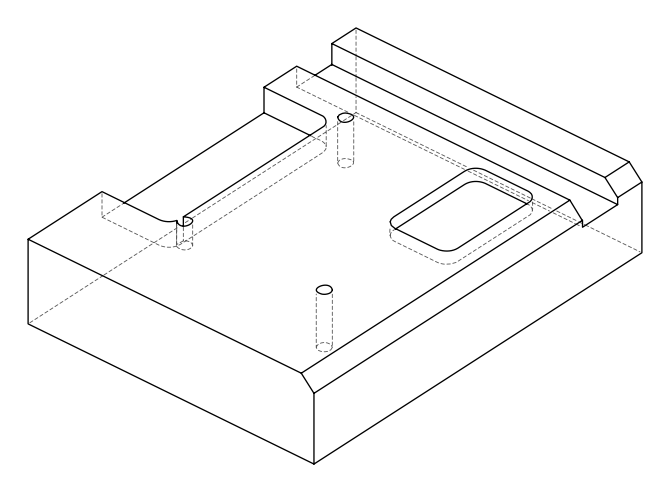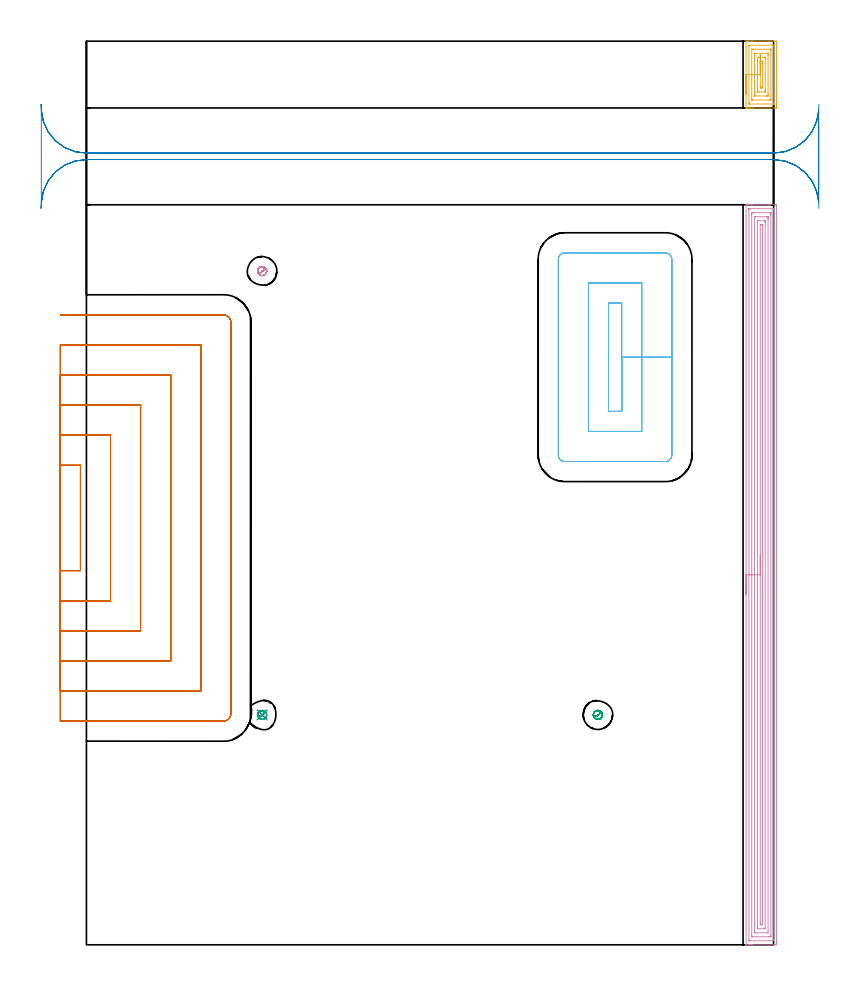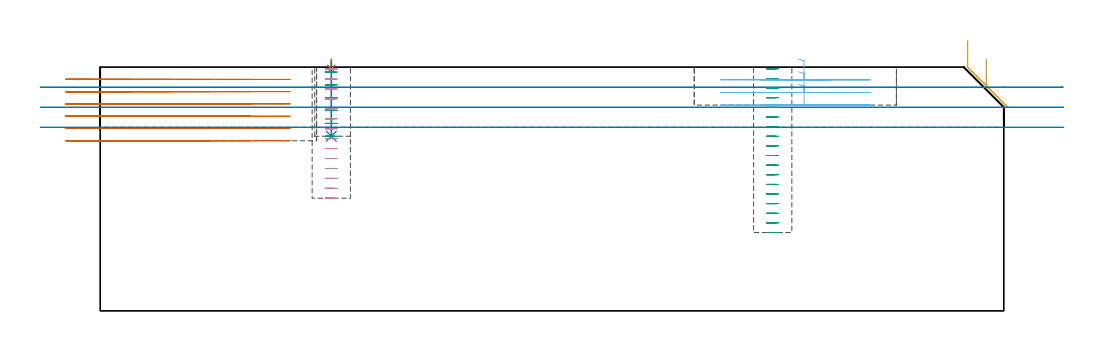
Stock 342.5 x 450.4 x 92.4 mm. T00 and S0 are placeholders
(PLAN: 10 operations, 6 tool changes, 65 min)
(1 SPOT_DRILL | STEP1POCKET | NXT0321_9005460120000 | 0.03 min | 2 mm3)
(2 DRILL_BLIND_HOLE_INTO_CENTER | STEP1POCKET | NXT0301_128 | 0.11 min | 2828 mm3)
(3 MILL_ROUGH_BLIND_HOLE_CONTOUR | STEP1POCKET | NXT0201_010 | Spiral | 0.57 min | 1489 mm3)
(4 AREA_MILL | FG_CHAMFER_SURFACE | UGT0205_001 | 17.94 min | 43451 mm3)
(5 AREA_MILL_1 | FG_CHAMFER_SURFACE_1 | UGT0205_001 | 1.83 min | 4686 mm3)
(6 MILL_RECTANGULAR_POCKET | POCKET_RECTANGULAR_STRAIGHT | UGT0201_136 | Follow Part, ap 5, ae 75% | 4.36 min | 134647 mm3)
(7 MILL_SLOT | SLOT_PARTIAL_RECTANGULAR | UGT0201_136 | Follow Part, ap 5, ae 75% | 31.78 min | 506604 mm3)
(8 MILL_RECTANGULAR_SLOT | SLOT_RECTANGULAR | UGT0201_009 | Follow Part, ap 11.25, ae 75% | 5.34 min | 374776 mm3)
(9 MILL_BLIND_HOLE_FROM_SOLID_MATERIAL | STEP1POCKET_1 | NXT0201_010 | Spiral | 1.71 min | 10360 mm3)
(10 MILL_BLIND_HOLE_FROM_SOLID_MATERIAL_1 | STEP1POCKET_2 | NXT0201_010 | Spiral | 1.33 min | 8153 mm3)
(TOOL NXT0321_9005460120000 | NC Spot Drill, 142deg, 12mm, Carbide, Uncoated | D12 PA142 FL30 Z2)
(TOOL NXT0301_128 | Carbide Drill 12mm [861.1-1200-036A1-GP GC34] | D12 PA150 FL37.4 Z2)
(TOOL NXT0201_010 | ENDMILL 10mm [2P460-1000-NA 1630] | D10 FL30 Z6)
(TOOL UGT0205_001 | Chamfer Mill 20 x 3 x 45 deg. | D20 FL50 Z2)
(TOOL UGT0201_136 | Carbide End Mill 20.0 | D20 FL30 Z4)
(TOOL UGT0201_009 | End Mill 45 mm | D45 FL63 Z6)
(OP 1 SPOT_DRILL)
G17 G21 G94 G90
T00 M6
G54
G17 G0 G90 X87.6 Y114.6 S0 M3
G43 Z102.4 H0
G94 G81 G98 Z91.776 F250. R95.4
G80
M5
M2
(OP 2 DRILL_BLIND_HOLE_INTO_CENTER)
G17 G21 G94 G90
T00 M6
G54
G17 G0 G90 X87.6 Y114.6 S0 M3
G43 Z102.4 H1
G94 G81 G98 Z66.2 F250. R94.4
G80
M5
M2
(OP 3 MILL_ROUGH_BLIND_HOLE_CONTOUR)
G17 G21 G94 G90
T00 M6
G54
G17 G0 G90 X87.6 Y114.6 S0 M3
G43 Z102.4 H1
Z90.533
G94 G3 X87.908 Y116.542 R0.996 F250.
X85.46 Y115.295 R1.942
X86.905 Y112.46 R2.25
X85.46 Y115.295 R-2.25
X86.182 Y113.878 R1.125
X87.6 Y114.6 R1.125
G0 Z85.667
G3 X87.908 Y116.542 R0.996
X85.46 Y115.295 R1.942
X86.905 Y112.46 R2.25
X85.46 Y115.295 R-2.25
X86.182 Y113.878 R1.125
X87.6 Y114.6 R1.125
G0 Z80.8
G3 X87.908 Y116.542 R0.996
X85.46 Y115.295 R1.942
X86.905 Y112.46 R2.25
X85.46 Y115.295 R-2.25
X86.182 Y113.878 R1.125
X87.6 Y114.6 R1.125
G0 Z75.933
G3 X87.908 Y116.542 R0.996
X85.46 Y115.295 R1.942
X86.905 Y112.46 R2.25
X85.46 Y115.295 R-2.25
X86.182 Y113.878 R1.125
X87.6 Y114.6 R1.125
G0 Z71.067
G3 X87.908 Y116.542 R0.996
X85.46 Y115.295 R1.942
X86.905 Y112.46 R2.25
X85.46 Y115.295 R-2.25
X86.182 Y113.878 R1.125
X87.6 Y114.6 R1.125
G0 Z66.2
G3 X87.908 Y116.542 R0.996
X85.46 Y115.295 R1.942
X86.905 Y112.46 R2.25
X85.46 Y115.295 R-2.25
X86.182 Y113.878 R1.125
X87.6 Y114.6 R1.125
G0 Z102.4
M5
M2
(OP 4 AREA_MILL)
G17 G21 G94 G90
T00 M6
G54
G17 G0 G90 X328.8 Y174.45 S1061 M3
G43 Z102.4 H0
G94 G1 Y174.488 Z101.528 F250.
Y174.602 Z100.663
Y174.791 Z99.812
Y175.053 Z98.98
Y175.387 Z98.174
Y175.79 Z97.4
Y176.259 Z96.664
Y176.79 Z95.972
Y177.379 Z95.329
Y178.022 Z94.74
Y178.714 Z94.208
Y179.45 Z93.74
Y180.224 Z93.337
Y181.03 Z93.003
Y181.862 Z92.741
Y182.714 Z92.552
Y183.578 Z92.438
Y184.45 Z92.4
Y368.741
X328.803 Y368.891 Z92.388
X328.825 Y368.9 Z92.366
X329.166 Z92.033
X329.567 Z91.632
X330.199 Z90.996
X331.401 Z89.796
X331.971 Z89.223
X340.244 Z80.953
X343.487 Z77.71
X343.774 Y368.898 Z77.423
X343.992 Y368.89 Z77.206
X343.999 Y368.671 Z77.199
X344. Y0.981 Z77.2
X343.999 Y0.605 Z77.201
X343.994 Y0.094 Z77.203
X343.992 Y0.008 Z77.206
X343.487 Y0.004 Z77.71
X342.886 Y0. Z78.311
X331.971 Z89.223
X331.401 Z89.796
X331.085 Z90.111
X330.515 Z90.681
X330.199 Z90.996
X329.166 Z92.033
X328.824 Y0.007 Z92.367
X328.803 Y0.01 Z92.388
X328.8 Y0.159 Z92.4
Y184.45
X330.214 Z90.986
Y366.494
X330.215 Y366.729 Z90.985
X330.218 Y366.838 Z90.982
X330.221 Y366.884 Z90.979
X330.31 Y366.89 Z90.89
X330.699 Y366.899 Z90.501
X342.214 Y366.9 Z78.986
X342.454 Y366.895 Z78.746
X342.553 Y366.89 Z78.647
X342.579 Y366.878 Z78.621
X342.582 Y366.834 Z78.618
X342.585 Y366.731 Z78.615
X342.586 Y366.525 Z78.614
Y2.406
X342.585 Y2.171 Z78.615
X342.582 Y2.062 Z78.618
X342.579 Y2.016 Z78.621
X342.49 Y2.01 Z78.71
X342.102 Y2.001 Z79.098
X330.586 Y2. Z90.614
X330.346 Y2.005 Z90.854
X330.247 Y2.01 Z90.953
X330.221 Y2.022 Z90.979
X330.218 Y2.066 Z90.982
X330.215 Y2.169 Z90.985
X330.214 Y2.375 Z90.986
Y184.45
X331.628 Z89.572
X331.629 Y364.176 Z89.571
X331.633 Y364.725 Z89.567
X331.636 Y364.887 Z89.564
X331.8 Y364.897 Z89.4
X331.971 Y364.899 Z89.229
X332.683 Y364.9 Z88.517
X340.829 Z80.371
X341.003 Y364.898 Z80.197
X341.119 Y364.894 Z80.081
X341.158 Y364.89 Z80.042
X341.165 Y364.878 Z80.035
X341.168 Y364.839 Z80.032
X341.17 Y364.725 Z80.03
X341.171 Y364.38 Z80.029
X341.172 Y363.832 Z80.028
X341.171 Y4.724 Z80.029
X341.167 Y4.175 Z80.033
X341.165 Y4.013 Z80.035
X341. Y4.003 Z80.2
X340.829 Y4.001 Z80.371
X340.117 Y4. Z81.083
X331.971 Z89.229
X331.797 Y4.002 Z89.403
X331.681 Y4.006 Z89.519
X331.642 Y4.01 Z89.558
X331.635 Y4.023 Z89.565
X331.632 Y4.061 Z89.568
X331.63 Y4.175 Z89.57
X331.629 Y4.52 Z89.571
X331.628 Y5.068 Z89.572
Y184.45
X333.043 Z88.157
Y362.752
X333.044 Y362.853 Z88.156
X333.046 Y362.882 Z88.154
X333.049 Y362.889 Z88.151
X333.056 Y362.893 Z88.144
X333.108 Y362.897 Z88.092
X333.319 Y362.899 Z87.881
X339.097 Y362.9 Z82.103
X339.493 Y362.898 Z81.707
X339.69 Y362.894 Z81.51
X339.738 Y362.89 Z81.462
X339.751 Y362.885 Z81.449
X339.753 Y362.87 Z81.447
X339.755 Y362.806 Z81.445
X339.757 Y362.235 Z81.443
Y362.047
Y6.148
X339.756 Y6.047 Z81.444
X339.754 Y6.018 Z81.446
X339.751 Y6.011 Z81.449
X339.744 Y6.007 Z81.456
X339.692 Y6.003 Z81.508
X339.481 Y6.001 Z81.719
X333.703 Y6. Z87.497
X333.307 Y6.002 Z87.893
X333.11 Y6.006 Z88.09
X333.062 Y6.01 Z88.138
X333.049 Y6.015 Z88.151
X333.047 Y6.03 Z88.153
X333.045 Y6.094 Z88.155
X333.043 Y6.665 Z88.157
Y6.853
Y184.45
X334.457 Z86.743
Y360.263
X334.459 Y360.433 Z86.741
X334.464 Y360.608 Z86.736
X334.477 Y360.89 Z86.723
X334.628 Y360.895 Z86.572
X334.882 Y360.899 Z86.318
X338.172 Y360.9 Z83.028
X338.262 Y360.898 Z82.938
X338.317 Y360.894 Z82.883
X338.329 Y360.891 Z82.871
X338.336 Y360.876 Z82.864
X338.339 Y360.78 Z82.861
X338.342 Y360.435 Z82.858
X338.343 Y360.263 Z82.857
Y8.637
X338.341 Y8.467 Z82.859
X338.336 Y8.292 Z82.864
X338.323 Y8.01 Z82.877
X338.172 Y8.005 Z83.028
X337.918 Y8.001 Z83.282
X334.628 Y8. Z86.572
X334.538 Y8.002 Z86.662
X334.483 Y8.006 Z86.717
X334.471 Y8.009 Z86.729
X334.464 Y8.024 Z86.736
X334.461 Y8.119 Z86.739
X334.458 Y8.465 Z86.742
X334.457 Y8.637 Z86.743
Y184.45
X335.871 Z85.329
Y358.478
X335.873 Y358.744 Z85.327
X335.876 Y358.876 Z85.324
X335.877 Y358.886 Z85.323
X335.886 Y358.89 Z85.314
X335.921 Y358.896 Z85.279
X335.982 Y358.899 Z85.218
X336.4 Z84.8
X336.871 Y358.896 Z84.329
X336.916 Y358.891 Z84.284
X336.922 Y358.844 Z84.278
X336.925 Y358.478 Z84.275
X336.928 Y357.945 Z84.272
X336.929 Y10.422 Z84.271
X336.927 Y10.156 Z84.273
X336.924 Y10.024 Z84.276
X336.923 Y10.014 Z84.277
X336.914 Y10.01 Z84.286
X336.879 Y10.004 Z84.321
X336.819 Y10.001 Z84.381
X336.4 Z84.8
X335.929 Y10.004 Z85.271
X335.884 Y10.01 Z85.316
X335.878 Y10.056 Z85.322
X335.875 Y10.422 Z85.325
X335.872 Y10.955 Z85.328
X335.871 Y184.45 Z85.329
Y185.322 Z85.367
Y186.187 Z85.481
Y187.038 Z85.67
Y187.87 Z85.932
Y188.676 Z86.266
Y189.45 Z86.669
Y190.186 Z87.137
Y190.878 Z87.668
Y191.521 Z88.258
Y192.11 Z88.901
Y192.642 Z89.593
Y193.11 Z90.329
Y193.513 Z91.103
Y193.847 Z91.909
Y194.109 Z92.741
Y194.298 Z93.592
Y194.412 Z94.457
Y194.45 Z95.329
G0 Z102.4
M5
M2
(OP 5 AREA_MILL_1)
G17 G21 G94 G90
T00 M6
G54
G17 G0 G90 X328.8 Y423.75 S1061 M3
G43 Z102.4 H0
G94 G1 Y423.788 Z101.528 F250.
Y423.902 Z100.664
Y424.091 Z99.812
Y424.353 Z98.98
Y424.687 Z98.174
Y425.09 Z97.4
Y425.558 Z96.664
Y426.09 Z95.972
Y426.679 Z95.329
Y427.322 Z94.74
Y428.014 Z94.208
Y428.75 Z93.74
Y429.524 Z93.337
Y430.33 Z93.003
Y431.162 Z92.741
Y432.014 Z92.552
Y432.878 Z92.438
Y433.75 Z92.4
Y450.249
X328.803 Y450.391 Z92.388
X328.824 Y450.4 Z92.367
X329.147 Z92.052
X329.599 Z91.6
X330.199 Z90.996
X331.385 Z89.812
X331.971 Z89.223
X340.24 Z80.957
X343.487 Z77.71
X343.782 Y450.397 Z77.415
X343.992 Y450.39 Z77.205
X343.999 Y450.179 Z77.199
X344. Y441.87 Z77.2
Y418.072
X343.999 Y417.697 Z77.201
X343.994 Y417.186 Z77.203
X343.992 Y417.108 Z77.206
X343.487 Y417.104 Z77.71
X342.894 Y417.1 Z78.303
X332.564 Z88.631
X331.971 Z89.223
X331.385 Z89.812
X331.085 Z90.111
X330.499 Z90.697
X330.199 Z90.996
X329.612 Z91.587
X329.313 Z91.886
X329.147 Z92.052
X328.823 Y417.107 Z92.369
X328.803 Y417.11 Z92.388
X328.8 Y417.251 Z92.4
Y433.75
X330.214 Z90.986
Y448.019
X330.218 Y448.238 Z90.982
X330.221 Y448.347 Z90.979
X330.227 Y448.39 Z90.973
X330.329 Y448.393 Z90.871
X330.708 Y448.399 Z90.492
X342.224 Z78.976
X342.456 Y448.394 Z78.744
X342.548 Y448.39 Z78.652
X342.579 Y448.386 Z78.621
X342.581 Y448.343 Z78.619
X342.584 Y448.24 Z78.616
X342.586 Y448.035 Z78.614
Y419.481
X342.582 Y419.262 Z78.618
X342.579 Y419.153 Z78.621
X342.573 Y419.11 Z78.627
X342.471 Y419.107 Z78.729
X342.092 Y419.101 Z79.108
X330.576 Z90.624
X330.344 Y419.106 Z90.856
X330.252 Y419.11 Z90.948
X330.221 Y419.114 Z90.979
X330.219 Y419.157 Z90.981
X330.216 Y419.26 Z90.984
X330.214 Y419.465 Z90.986
Y433.75
X331.628 Z89.572
X331.629 Y446.236 Z89.571
X331.63 Y446.322 Z89.57
X331.632 Y446.364 Z89.568
X331.635 Y446.38 Z89.565
X331.647 Y446.39 Z89.553
X331.81 Y446.398 Z89.39
X331.971 Y446.399 Z89.229
X332.694 Y446.4 Z88.506
X340.829 Y446.399 Z80.371
X340.992 Y446.396 Z80.208
X341.101 Y446.39 Z80.099
X341.165 Y446.383 Z80.035
X341.167 Y446.35 Z80.033
X341.17 Y446.236 Z80.03
X341.171 Y445.891 Z80.029
Y421.264
X341.17 Y421.178 Z80.03
X341.168 Y421.136 Z80.032
X341.165 Y421.12 Z80.035
X341.154 Y421.11 Z80.046
X340.99 Y421.102 Z80.21
X340.829 Y421.101 Z80.371
X340.107 Y421.1 Z81.093
X331.971 Y421.101 Z89.229
X331.808 Y421.104 Z89.392
X331.699 Y421.11 Z89.501
X331.635 Y421.117 Z89.565
X331.633 Y421.15 Z89.567
X331.63 Y421.264 Z89.57
X331.629 Y421.609 Z89.571
X331.628 Y433.75 Z89.572
X333.043 Z88.157
Y443.56
X333.045 Y444.262 Z88.155
X333.048 Y444.364 Z88.152
X333.049 Y444.387 Z88.151
X333.066 Y444.39 Z88.134
X333.117 Y444.394 Z88.083
X333.325 Y444.398 Z87.875
X333.742 Y444.4 Z87.458
X339.491 Y444.399 Z81.709
X339.682 Y444.397 Z81.518
X339.729 Y444.393 Z81.471
X339.748 Y444.39 Z81.452
X339.751 Y444.378 Z81.449
X339.753 Y444.314 Z81.447
X339.757 Y443.748 Z81.443
Y443.56
Y423.94
X339.755 Y423.238 Z81.445
X339.752 Y423.136 Z81.448
X339.751 Y423.113 Z81.449
X339.734 Y423.11 Z81.466
X339.683 Y423.106 Z81.517
X339.475 Y423.102 Z81.725
X339.058 Y423.1 Z82.142
X333.309 Y423.101 Z87.891
X333.118 Y423.103 Z88.082
X333.071 Y423.107 Z88.129
X333.052 Y423.11 Z88.148
X333.049 Y423.122 Z88.151
X333.047 Y423.186 Z88.153
X333.043 Y423.752 Z88.157
Y423.94
Y433.75
X334.457 Z86.743
Y441.057
X334.458 Y441.777 Z86.742
X334.459 Y441.947 Z86.741
X334.464 Y442.121 Z86.736
X334.48 Y442.39 Z86.72
X334.628 Y442.394 Z86.572
X334.896 Y442.399 Z86.304
X337.553 Y442.4 Z83.647
X338.172 Y442.398 Z83.028
X338.26 Y442.395 Z82.94
X338.313 Y442.39 Z82.887
X338.336 Y442.384 Z82.864
X338.338 Y442.294 Z82.862
X338.342 Y441.949 Z82.858
X338.343 Y441.777 Z82.857
Y441.604
Y426.443
X338.342 Y425.723 Z82.858
X338.341 Y425.553 Z82.859
X338.336 Y425.379 Z82.864
X338.32 Y425.11 Z82.88
X338.172 Y425.106 Z83.028
X337.904 Y425.101 Z83.296
X335.247 Y425.1 Z85.953
X334.628 Y425.102 Z86.572
X334.54 Y425.105 Z86.66
X334.487 Y425.11 Z86.713
X334.464 Y425.115 Z86.736
X334.462 Y425.206 Z86.738
X334.458 Y425.551 Z86.742
X334.457 Y425.723 Z86.743
Y425.896
Y433.75
X335.871 Z85.329
Y439.101
Y439.633
X335.873 Y439.993 Z85.327
X335.876 Y440.259 Z85.324
X335.878 Y440.383 Z85.322
X336.003 Y440.392 Z85.197
X336.4 Y440.396 Z84.8
X336.886 Z84.314
X336.917 Y440.39 Z84.283
X336.922 Y440.359 Z84.278
X336.926 Y439.993 Z84.274
X336.928 Y439.461 Z84.272
X336.929 Y427.867 Z84.271
X336.927 Y427.507 Z84.273
X336.924 Y427.241 Z84.276
X336.922 Y427.117 Z84.278
X336.797 Y427.108 Z84.403
X336.4 Y427.104 Z84.8
X335.914 Z85.286
X335.883 Y427.109 Z85.317
X335.878 Y427.141 Z85.322
X335.874 Y427.507 Z85.326
X335.872 Y428.039 Z85.328
X335.871 Y433.75 Z85.329
Y434.622 Z85.367
Y435.486 Z85.481
Y436.338 Z85.67
Y437.17 Z85.932
Y437.976 Z86.266
Y438.75 Z86.669
Y439.486 Z87.137
Y440.178 Z87.668
Y440.821 Z88.258
Y441.41 Z88.901
Y441.942 Z89.593
Y442.41 Z90.329
Y442.813 Z91.103
Y443.147 Z91.909
Y443.409 Z92.741
Y443.598 Z93.592
Y443.712 Z94.457
Y443.75 Z95.329
G0 Z102.4
M5
M2
(OP 6 MILL_RECTANGULAR_POCKET)
G17 G21 G94 G90
T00 M6
G54
G17 G0 G90 X264.69 Y265.9 S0 M3
G43 Z102.4 H0
Z95.4
G94 G1 X266.8 Z94.835 F250.
Y292.9 Z87.6
Y319.9 F500.
X260.2
Y265.9
X266.8
Y292.9
X276.8
Y329.9
X250.2
Y255.9
X276.8
Y292.9
X291.8
Y341.7
G3 X288.6 Y344.9 R3.2
G1 X238.4
G3 X235.2 Y341.7 R3.2
G1 Y244.1
G3 X238.4 Y240.9 R3.2
G1 X288.6
G3 X291.8 Y244.1 R3.2
G1 Y292.9
Y293.9
G0 X264.69 Y265.9 Z90.6
G1 X266.8 Z90.035 F250.
Y292.9 Z82.8
Y319.9 F500.
X260.2
Y265.9
X266.8
Y292.9
X276.8
Y329.9
X250.2
Y255.9
X276.8
Y292.9
X291.8
Y341.7
G3 X288.6 Y344.9 R3.2
G1 X238.4
G3 X235.2 Y341.7 R3.2
G1 Y244.1
G3 X238.4 Y240.9 R3.2
G1 X288.6
G3 X291.8 Y244.1 R3.2
G1 Y292.9
Y293.9
G0 X264.69 Y265.9 Z85.8
G1 X266.8 Z85.235 F250.
Y292.9 Z78.
Y319.9 F500.
X260.2
Y265.9
X266.8
Y292.9
X276.8
Y329.9
X250.2
Y255.9
X276.8
Y292.9
X291.8
Y341.7
G3 X288.6 Y344.9 R3.2
G1 X238.4
G3 X235.2 Y341.7 R3.2
G1 Y244.1
G3 X238.4 Y240.9 R3.2
G1 X288.6
G3 X291.8 Y244.1 R3.2
G1 Y292.9
Y293.9
G0 Z102.4
M5
M2
(OP 7 MILL_SLOT)
G17 G21 G94 G90
T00 M6
G54
G17 G0 G90 X-13. Y186.5 S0 M3
G43 Z102.4 H0
Z87.75
G94 G1 X-10. F250.
X-3. F500.
Y239.
X-10.
X-13. F250.
Y171.5
X-10.
X12. F500.
Y254.
X-10.
X-13. F250.
Y156.5
X-10.
X27. F500.
Y269.
X-10.
X-13. F250.
Y141.5
X-10.
X42. F500.
Y284.
X-10.
X-13. F250.
Y126.5
X-10.
X57. F500.
Y299.
X-10.
X-13. F250.
Y111.5
X-10.
X68.3 F500.
G3 X72. Y115.2 R3.7
G1 Y310.3
G3 X68.3 Y314. R3.7
G1 X-10.
X-13. F250.
G0 Y186.5 Z83.1
G1 X-10.
X-3. F500.
Y239.
X-10.
X-13. F250.
Y171.5
X-10.
X12. F500.
Y254.
X-10.
X-13. F250.
Y156.5
X-10.
X27. F500.
Y269.
X-10.
X-13. F250.
Y141.5
X-10.
X42. F500.
Y284.
X-10.
X-13. F250.
Y126.5
X-10.
X57. F500.
Y299.
X-10.
X-13. F250.
Y111.5
X-10.
X68.3 F500.
G3 X72. Y115.2 R3.7
G1 Y310.3
G3 X68.3 Y314. R3.7
G1 X-10.
X-13. F250.
G0 Y186.5 Z78.45
G1 X-10.
X-3. F500.
Y239.
X-10.
X-13. F250.
Y171.5
X-10.
X12. F500.
Y254.
X-10.
X-13. F250.
Y156.5
X-10.
X27. F500.
Y269.
X-10.
X-13. F250.
Y141.5
X-10.
X42. F500.
Y284.
X-10.
X-13. F250.
Y126.5
X-10.
X57. F500.
Y299.
X-10.
X-13. F250.
Y111.5
X-10.
X68.3 F500.
G3 X72. Y115.2 R3.7
G1 Y310.3
G3 X68.3 Y314. R3.7
G1 X-10.
X-13. F250.
G0 Y186.5 Z73.8
G1 X-10.
X-3. F500.
Y239.
X-10.
X-13. F250.
Y171.5
X-10.
X12. F500.
Y254.
X-10.
X-13. F250.
Y156.5
X-10.
X27. F500.
Y269.
X-10.
X-13. F250.
Y141.5
X-10.
X42. F500.
Y284.
X-10.
X-13. F250.
Y126.5
X-10.
X57. F500.
Y299.
X-10.
X-13. F250.
Y111.5
X-10.
X68.3 F500.
G3 X72. Y115.2 R3.7
G1 Y310.3
G3 X68.3 Y314. R3.7
G1 X-10.
X-13. F250.
G0 Y186.5 Z69.15
G1 X-10.
X-3. F500.
Y239.
X-10.
X-13. F250.
Y171.5
X-10.
X12. F500.
Y254.
X-10.
X-13. F250.
Y156.5
X-10.
X27. F500.
Y269.
X-10.
X-13. F250.
Y141.5
X-10.
X42. F500.
Y284.
X-10.
X-13. F250.
Y126.5
X-10.
X57. F500.
Y299.
X-10.
X-13. F250.
Y111.5
X-10.
X68.3 F500.
G3 X72. Y115.2 R3.7
G1 Y310.3
G3 X68.3 Y314. R3.7
G1 X-10.
X-13. F250.
G0 Y186.5 Z64.5
G1 X-10.
X-3. F500.
Y239.
X-10.
X-13. F250.
Y171.5
X-10.
X12. F500.
Y254.
X-10.
X-13. F250.
Y156.5
X-10.
X27. F500.
Y269.
X-10.
X-13. F250.
Y141.5
X-10.
X42. F500.
Y284.
X-10.
X-13. F250.
Y126.5
X-10.
X57. F500.
Y299.
X-10.
X-13. F250.
Y111.5
X-10.
X68.3 F500.
G3 X72. Y115.2 R3.7
G1 Y310.3
G3 X68.3 Y314. R3.7
G1 X-10.
X-13. F250.
G0 Z102.4
M5
M2
(OP 8 MILL_RECTANGULAR_SLOT)
G17 G21 G94 G90
T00 M6
G54
G17 G0 G90 X-22.625 Y367.066 S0 M3
G43 Z102.4 H0
Z84.8
G94 G1 X-22.47 Y370.062 F250.
G2 X0. Y391.4 R22.5 F500.
G1 X342.5
G2 X364.531 Y373.472 R22.5
G1 X364.56 Y373.466
G3 X365. Y377.894 R22.5
G1 Y408.105
G3 X364.56 Y412.534 R22.5
G1 X364.531 Y412.528
G2 X342.5 Y394.6 R22.5
G1 X0.
G2 X-22.47 Y415.938 R22.5
G1 X-22.625 Y418.934 F250.
G0 Z102.4
X365.125 Y418.935
Z77.2
G1 X364.97 Y415.939
G2 X342.5 Y394.6 R22.5 F500.
G1 X0.
G2 X-22.47 Y415.938 R22.5
G1 X-22.5
Y370.062
X-22.47
G2 X0. Y391.4 R22.5
G1 X342.5
G2 X364.97 Y370.062 R22.5
G1 X365.125 Y367.066 F250.
G0 Z102.4
X-22.625
Z69.6
G1 X-22.47 Y370.062
G2 X0. Y391.4 R22.5 F500.
G1 X342.5
G2 X364.97 Y370.062 R22.5
G1 X365.
Y415.939
X364.97
G2 X342.5 Y394.6 R22.5
G1 X0.
G2 X-22.47 Y415.938 R22.5
G1 X-22.625 Y418.934 F250.
G0 Z102.4
M5
M2
(OP 9 MILL_BLIND_HOLE_FROM_SOLID_MATERIAL)
G17 G21 G94 G90
T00 M6
G54
G17 G0 G90 X254.9 Y114.6 S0 M3
G43 Z102.4 H1
Z91.75
G94 G3 X255.208 Y116.542 R0.996 F250.
X252.76 Y115.295 R1.942
X254.205 Y112.46 R2.25
X252.76 Y115.295 R-2.25
X253.482 Y113.878 R1.125
X254.9 Y114.6 R1.125
G0 Z88.1
G3 X255.208 Y116.542 R0.996
X252.76 Y115.295 R1.942
X254.205 Y112.46 R2.25
X252.76 Y115.295 R-2.25
X253.482 Y113.878 R1.125
X254.9 Y114.6 R1.125
G0 Z84.45
G3 X255.208 Y116.542 R0.996
X252.76 Y115.295 R1.942
X254.205 Y112.46 R2.25
X252.76 Y115.295 R-2.25
X253.482 Y113.878 R1.125
X254.9 Y114.6 R1.125
G0 Z80.8
G3 X255.208 Y116.542 R0.996
X252.76 Y115.295 R1.942
X254.205 Y112.46 R2.25
X252.76 Y115.295 R-2.25
X253.482 Y113.878 R1.125
X254.9 Y114.6 R1.125
G0 Z77.15
G3 X255.208 Y116.542 R0.996
X252.76 Y115.295 R1.942
X254.205 Y112.46 R2.25
X252.76 Y115.295 R-2.25
X253.482 Y113.878 R1.125
X254.9 Y114.6 R1.125
G0 Z73.5
G3 X255.208 Y116.542 R0.996
X252.76 Y115.295 R1.942
X254.205 Y112.46 R2.25
X252.76 Y115.295 R-2.25
X253.482 Y113.878 R1.125
X254.9 Y114.6 R1.125
G0 Z69.85
G3 X255.208 Y116.542 R0.996
X252.76 Y115.295 R1.942
X254.205 Y112.46 R2.25
X252.76 Y115.295 R-2.25
X253.482 Y113.878 R1.125
X254.9 Y114.6 R1.125
G0 Z66.2
G3 X255.208 Y116.542 R0.996
X252.76 Y115.295 R1.942
X254.205 Y112.46 R2.25
X252.76 Y115.295 R-2.25
X253.482 Y113.878 R1.125
X254.9 Y114.6 R1.125
G0 Z62.55
G3 X255.208 Y116.542 R0.996
X252.76 Y115.295 R1.942
X254.205 Y112.46 R2.25
X252.76 Y115.295 R-2.25
X253.482 Y113.878 R1.125
X254.9 Y114.6 R1.125
G0 Z58.9
G3 X255.208 Y116.542 R0.996
X252.76 Y115.295 R1.942
X254.205 Y112.46 R2.25
X252.76 Y115.295 R-2.25
X253.482 Y113.878 R1.125
X254.9 Y114.6 R1.125
G0 Z55.25
G3 X255.208 Y116.542 R0.996
X252.76 Y115.295 R1.942
X254.205 Y112.46 R2.25
X252.76 Y115.295 R-2.25
X253.482 Y113.878 R1.125
X254.9 Y114.6 R1.125
G0 Z51.6
G3 X255.208 Y116.542 R0.996
X252.76 Y115.295 R1.942
X254.205 Y112.46 R2.25
X252.76 Y115.295 R-2.25
X253.482 Y113.878 R1.125
X254.9 Y114.6 R1.125
G0 Z47.95
G3 X255.208 Y116.542 R0.996
X252.76 Y115.295 R1.942
X254.205 Y112.46 R2.25
X252.76 Y115.295 R-2.25
X253.482 Y113.878 R1.125
X254.9 Y114.6 R1.125
G0 Z44.3
G3 X255.208 Y116.542 R0.996
X252.76 Y115.295 R1.942
X254.205 Y112.46 R2.25
X252.76 Y115.295 R-2.25
X253.482 Y113.878 R1.125
X254.9 Y114.6 R1.125
G0 Z40.65
G3 X255.208 Y116.542 R0.996
X252.76 Y115.295 R1.942
X254.205 Y112.46 R2.25
X252.76 Y115.295 R-2.25
X253.482 Y113.878 R1.125
X254.9 Y114.6 R1.125
G0 Z37.
G3 X255.208 Y116.542 R0.996
X252.76 Y115.295 R1.942
X254.205 Y112.46 R2.25
X252.76 Y115.295 R-2.25
X253.482 Y113.878 R1.125
X254.9 Y114.6 R1.125
G0 Z33.35
G3 X255.208 Y116.542 R0.996
X252.76 Y115.295 R1.942
X254.205 Y112.46 R2.25
X252.76 Y115.295 R-2.25
X253.482 Y113.878 R1.125
X254.9 Y114.6 R1.125
G0 Z29.7
G3 X255.208 Y116.542 R0.996
X252.76 Y115.295 R1.942
X254.205 Y112.46 R2.25
X252.76 Y115.295 R-2.25
X253.482 Y113.878 R1.125
X254.9 Y114.6 R1.125
G0 Z102.4
M5
M2
(OP 10 MILL_BLIND_HOLE_FROM_SOLID_MATERIAL_1)
G17 G21 G94 G90
T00 M6
G54
G17 G0 G90 X87.6 Y335.8 S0 M3
G43 Z102.4 H1
Z91.636
G94 G3 X87.908 Y337.742 R0.996 F250.
X85.46 Y336.495 R1.942
X86.905 Y333.66 R2.25
X85.46 Y336.495 R-2.25
X86.182 Y335.078 R1.125
X87.6 Y335.8 R1.125
G0 Z87.871
G3 X87.908 Y337.742 R0.996
X85.46 Y336.495 R1.942
X86.905 Y333.66 R2.25
X85.46 Y336.495 R-2.25
X86.182 Y335.078 R1.125
X87.6 Y335.8 R1.125
G0 Z84.107
G3 X87.908 Y337.742 R0.996
X85.46 Y336.495 R1.942
X86.905 Y333.66 R2.25
X85.46 Y336.495 R-2.25
X86.182 Y335.078 R1.125
X87.6 Y335.8 R1.125
G0 Z80.343
G3 X87.908 Y337.742 R0.996
X85.46 Y336.495 R1.942
X86.905 Y333.66 R2.25
X85.46 Y336.495 R-2.25
X86.182 Y335.078 R1.125
X87.6 Y335.8 R1.125
G0 Z76.579
G3 X87.908 Y337.742 R0.996
X85.46 Y336.495 R1.942
X86.905 Y333.66 R2.25
X85.46 Y336.495 R-2.25
X86.182 Y335.078 R1.125
X87.6 Y335.8 R1.125
G0 Z72.814
G3 X87.908 Y337.742 R0.996
X85.46 Y336.495 R1.942
X86.905 Y333.66 R2.25
X85.46 Y336.495 R-2.25
X86.182 Y335.078 R1.125
X87.6 Y335.8 R1.125
G0 Z69.05
G3 X87.908 Y337.742 R0.996
X85.46 Y336.495 R1.942
X86.905 Y333.66 R2.25
X85.46 Y336.495 R-2.25
X86.182 Y335.078 R1.125
X87.6 Y335.8 R1.125
G0 Z65.286
G3 X87.908 Y337.742 R0.996
X85.46 Y336.495 R1.942
X86.905 Y333.66 R2.25
X85.46 Y336.495 R-2.25
X86.182 Y335.078 R1.125
X87.6 Y335.8 R1.125
G0 Z61.521
G3 X87.908 Y337.742 R0.996
X85.46 Y336.495 R1.942
X86.905 Y333.66 R2.25
X85.46 Y336.495 R-2.25
X86.182 Y335.078 R1.125
X87.6 Y335.8 R1.125
G0 Z57.757
G3 X87.908 Y337.742 R0.996
X85.46 Y336.495 R1.942
X86.905 Y333.66 R2.25
X85.46 Y336.495 R-2.25
X86.182 Y335.078 R1.125
X87.6 Y335.8 R1.125
G0 Z53.993
G3 X87.908 Y337.742 R0.996
X85.46 Y336.495 R1.942
X86.905 Y333.66 R2.25
X85.46 Y336.495 R-2.25
X86.182 Y335.078 R1.125
X87.6 Y335.8 R1.125
G0 Z50.229
G3 X87.908 Y337.742 R0.996
X85.46 Y336.495 R1.942
X86.905 Y333.66 R2.25
X85.46 Y336.495 R-2.25
X86.182 Y335.078 R1.125
X87.6 Y335.8 R1.125
G0 Z46.464
G3 X87.908 Y337.742 R0.996
X85.46 Y336.495 R1.942
X86.905 Y333.66 R2.25
X85.46 Y336.495 R-2.25
X86.182 Y335.078 R1.125
X87.6 Y335.8 R1.125
G0 Z42.7
G3 X87.908 Y337.742 R0.996
X85.46 Y336.495 R1.942
X86.905 Y333.66 R2.25
X85.46 Y336.495 R-2.25
X86.182 Y335.078 R1.125
X87.6 Y335.8 R1.125
G0 Z102.4
M5
M2
